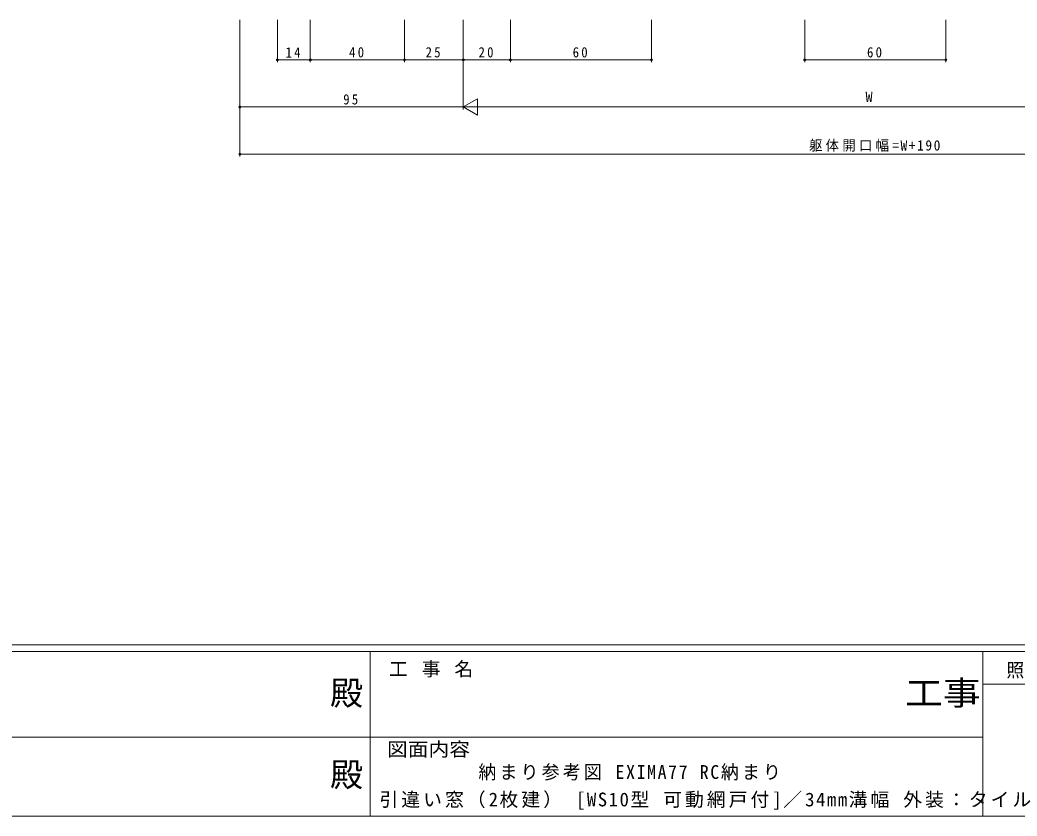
# Model space of a CAD drawing. Units: millimetres, scale not verified. Extents: x -841 to 746, y -594 to 534.
# Drawn here: x -214.2 to 209.5, y -594 to -255.6 of the extents above; entities that cross this region are included whole.
import ezdxf
from ezdxf.enums import TextEntityAlignment as Align

# ---------------------------------------------------------------- set-up
doc = ezdxf.new("R2010")
doc.units = ezdxf.units.MM
doc.header["$LTSCALE"] = 2
doc.layers.add('0-1_YKK_ZWAK', color=7, linetype='Continuous', lineweight=9)
doc.layers.add('0-7_YKK_D', color=6, linetype='Continuous', lineweight=9)
doc.layers.add('0-2_USER1', color=3, linetype='Continuous')
doc.styles.add('ＭＳ ゴシック', font='')
doc.styles.get('ＭＳ ゴシック').set_extended_font_data('MS Gothic')

msp = doc.modelspace()

# ---------------------------------------------------------------- linework, layer by layer
at = {"layer": '0-1_YKK_ZWAK'}
for p, q in [((704.6, -521.151), (-835.4, -521.151)), ((629, -523.951), (-835.4, -523.951)), ((-65.4, -523.951), (-65.4, -593.951)), ((195, -523.951), (195, -593.951)), ((331.368, -537.949), (195, -537.949)), ((-320.2, -560.349), (-62.6, -560.349)), ((-62.6, -560.349), (195, -560.349)), ((-835.4, -593.951), (629, -593.951))]:
    msp.add_line(p, q, dxfattribs=at)
at = {"layer": '0-7_YKK_D'}
for p, q in [((-120.772, -255.576), (-120.772, -313.575)), ((-120.772, -255.576), (-120.772, -293.575)), ((-104.772, -255.576), (-104.772, -273.575)), ((-90.772, -255.576), (-90.772, -273.575)), ((-90.772, -255.576), (-90.772, -273.575)), ((-50.772, -255.576), (-50.772, -273.575)), ((-50.772, -255.576), (-50.772, -273.575)), ((-25.772, -255.576), (-25.772, -273.575)), ((-25.772, -255.576), (-25.772, -293.575)), ((-25.772, -255.576), (-25.772, -293.575)), ((-25.772, -255.576), (-25.772, -273.575)), ((-5.777, -255.576), (-5.777, -273.575)), ((-5.777, -255.576), (-5.777, -273.575)), ((54.226, -255.576), (54.226, -273.575)), ((119.288, -255.576), (119.288, -273.575)), ((179.29, -255.576), (179.29, -273.575)), ((-104.772, -272.575), (-90.772, -272.575)), ((-90.772, -272.575), (-50.772, -272.575)), ((-50.772, -272.575), (-25.772, -272.575)), ((-25.772, -272.575), (-5.777, -272.575)), ((-5.777, -272.575), (54.226, -272.575)), ((119.288, -272.575), (179.29, -272.575)), ((-25.772, -292.575), (-19.71, -289.075)), ((-19.71, -296.075), (-19.71, -289.075)), ((-25.772, -292.575), (-120.772, -292.575)), ((-25.772, -292.575), (-13.648, -292.575)), ((-25.772, -292.575), (-19.71, -296.075)), ((-18.772, -292.575), (312.228, -292.575)), ((-120.772, -312.575), (414.233, -312.575))]:
    msp.add_line(p, q, dxfattribs=at)
for centre in [(-104.772, -272.575), (-90.772, -272.575), (-90.772, -272.575), (-50.772, -272.575), (-25.772, -272.575), (-5.777, -272.575), (-5.777, -272.575), (54.226, -272.575), (119.288, -272.575), (179.29, -272.575), (-120.772, -292.575), (-120.772, -312.575)]:
    msp.add_circle(centre, 0.425, dxfattribs=at)

# ---------------------------------------------------------------- texts
at = {"layer": '0-1_YKK_ZWAK', "color": 2, "style": 'ＭＳ ゴシック'}
for p in [(-82.364, -549.863), (-82.364, -584.506)]:
    msp.add_text('殿', height=10.26, dxfattribs=at).set_placement(p, align=Align.BOTTOM_LEFT)
at = {"layer": '0-1_YKK_ZWAK', "color": 2, "style": 'ＭＳ ゴシック', "width": 1.15}
msp.add_text('工事', height=10.26, dxfattribs=at).set_placement((161.863, -549.863), align=Align.BOTTOM_LEFT)
at = {"layer": '0-1_YKK_ZWAK', "style": 'ＭＳ ゴシック', "width": 1.1}
msp.add_text('図面内容', height=5.865, dxfattribs=at).set_placement((-58.165, -570.247), align=Align.BOTTOM_LEFT)
at = {"layer": '0-1_YKK_ZWAK', "char_height": 5.865, "attachment_point": 7, "style": 'ＭＳ ゴシック'}
for s, insert in [('\\T1.16;工\\~事\\~名', (-57.376, -535.016)), ('\\T1.17;\\W0.95;照\\~\\~査', (204.978, -535.511))]:
    msp.add_mtext(s, dxfattribs=dict(at, insert=insert))
at = {"layer": '0-2_USER1', "color": 7, "char_height": 5.865, "attachment_point": 7, "style": 'ＭＳ ゴシック'}
for s, insert in [('\\T1.18;\\W0.95;納まり参考図\\~EXIMA77\\~RC納まり\\~', (-19.366, -578.849)), ('\\T1.16;引違い窓（2枚建）\\~[WS10型\\~可動網戸付]／34mm溝幅\\~外装：タイル\\~', (-61.396, -591.2))]:
    msp.add_mtext(s, dxfattribs=dict(at, insert=insert))
at = {"layer": '0-7_YKK_D', "color": 7, "style": 'ＭＳ ゴシック'}
msp.add_text('W', height=4.399, dxfattribs=at).set_placement((145.128, -291.775), align=Align.BOTTOM_LEFT)
at = {"layer": '0-7_YKK_D', "color": 7, "char_height": 4.399, "attachment_point": 7, "style": 'ＭＳ ゴシック'}
for s, insert in [('\\T1.36;\\W0.9;14', (-101.292, -271.575)), ('\\T1.36;\\W0.9;40', (-74.292, -271.575)), ('\\T1.36;\\W0.9;25', (-41.792, -271.575)), ('\\T1.36;\\W0.9;20', (-19.294, -271.575)), ('\\T1.36;\\W0.9;60', (20.705, -271.575)), ('\\T1.36;\\W0.9;60', (145.769, -271.575)), ('\\T1.36;\\W0.9;95', (-76.792, -291.575)), ('\\T1.24;\\W0.95;躯体開口幅=W+190', (121.13, -311.575))]:
    msp.add_mtext(s, dxfattribs=dict(at, insert=insert))

doc.saveas('drawing.dxf')
